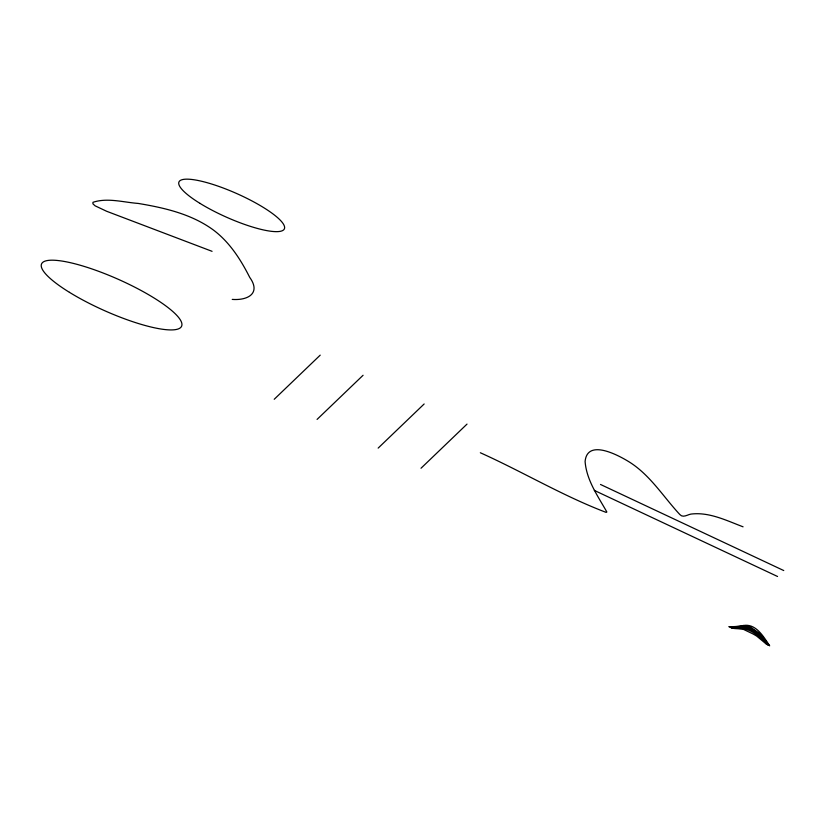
<?xml version="1.0" encoding="UTF-8"?>
<svg xmlns="http://www.w3.org/2000/svg" width="825" height="825" viewBox="0 0 825 825"><rect width="100%" height="100%" fill="white"/><g stroke="black" fill="none" stroke-linecap="round" stroke-linejoin="round"><path stroke-width="1.24" d="M274.22 399.279L320.213 355.142M317.078 419.409L363.072 375.272M378.159 448.109L424.153 403.972M421.018 468.239L467.012 424.102M232.237 299.403C247.954 300.599 261.195 293.267 249.707 277.355C240.714 259.545 229.618 242.179 213.438 230.051C191.596 214.005 164.422 207.797 138.136 203.424C123.389 202.311 107.291 197.484 92.957 202.311L92.936 203.837L95.092 205.817L106.631 211.272L212.066 251.326M743.067 526.814C726.516 520.565 709.129 511.789 690.927 514.088C687.277 514.728 682.987 518.203 679.8 514.501C663.548 497.011 650.688 475.839 630.259 462.598C619.668 455.833 587.225 437.941 585.1 461.536C586.544 480.284 597.96 496.217 606.849 511.985L606.117 512.387C562.856 495.938 522.576 471.745 480.336 452.75M600.497 484.461L783.75 570.549M594.309 490.401L777.552 576.489M743.758 625.463L736.158 626.474A175.725 39.229 24 0 1 728.877 626.68L734.642 626.959L746.192 625.897L750.585 627.103L759.908 633.744L769.663 645.841C763.837 637.065 756.164 623.483 743.758 625.463M741.407 626.856L730.28 627.34L730.981 627.67A185.47 41.405 24 0 0 736.426 627.65C749.213 625.35 760.578 635.25 767.57 644.851L768.271 645.181C762.063 636.622 753.101 625.855 741.407 626.856M740.118 628.083L731.682 627.99L734.219 628.485A145.406 32.464 24 0 0 738.262 628.753L743.49 629.393L752.843 633.868A21.202 4.733 24 0 1 756.773 636.168L766.868 644.521C760.351 636.498 750.729 628.97 740.118 628.083M199.939 203.342A57.688 12.88 24 0 0 284.254 229.092A57.688 12.88 24 0 0 210.808 183.769A57.688 12.88 24 0 0 199.939 203.342M69.444 292.328A76.632 17.108 24 0 0 181.448 326.525A76.632 17.108 24 0 0 83.872 266.32A76.632 17.108 24 0 0 69.444 292.328"/></g></svg>
